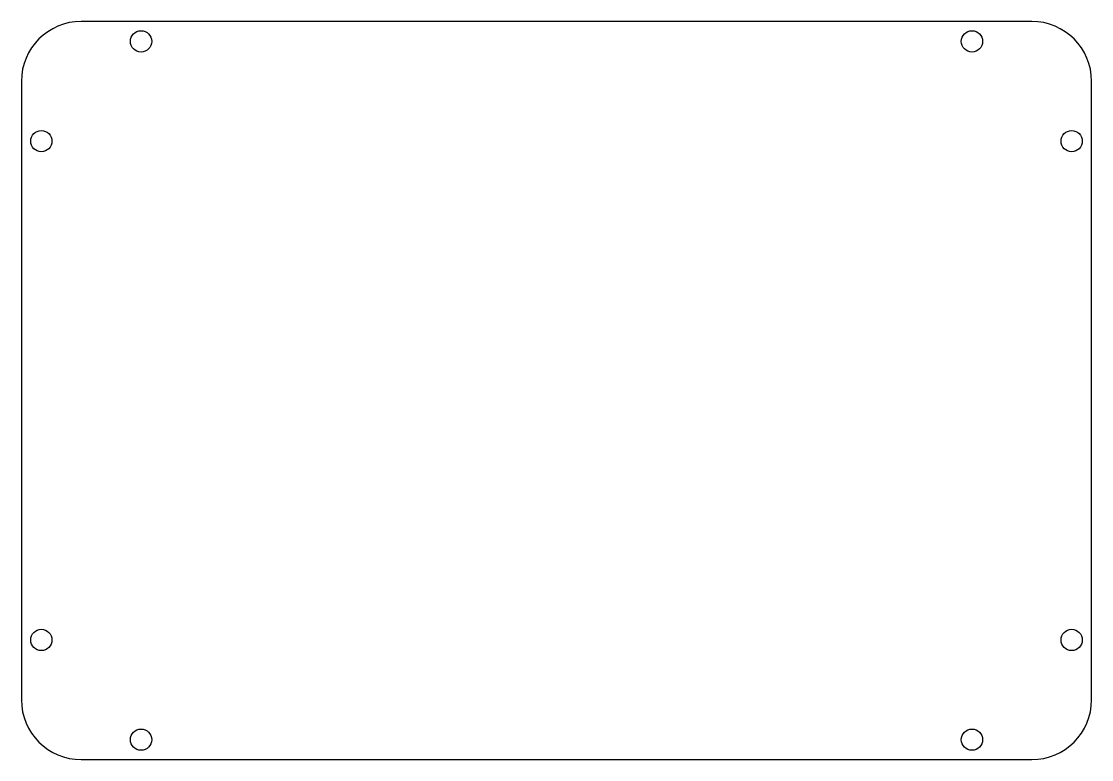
# Model space of a CAD drawing. Header units: millimetres. Extents: x 3 to 164, y 3 to 114.
import ezdxf

# ---------------------------------------------------------------- set-up
doc = ezdxf.new("R2010")
doc.units = ezdxf.units.MM
doc.header["$LTSCALE"] = 25.4
doc.layers.add('PERIMETER', color=7, linetype='Continuous')

msp = doc.modelspace()

# ---------------------------------------------------------------- linework, layer by layer
at = {"linetype": 'Continuous'}
for centre in [(21.11, 110.5), (146.11, 110.5), (6.11, 95.5), (161.11, 95.5), (6.11, 20.5), (161.11, 20.5), (21.11, 5.5), (146.11, 5.5)]:
    msp.add_circle(centre, 1.6, dxfattribs=at)
at = {"layer": 'PERIMETER'}
for p, q in [((155.11, 113.5), (12.11, 113.5)), ((3.11, 104.5), (3.11, 11.5)), ((164.11, 11.5), (164.11, 104.5)), ((12.11, 2.5), (155.11, 2.5))]:
    msp.add_line(p, q, dxfattribs=at)
for centre, start, end in [((12.11, 104.5), 90, 180), ((155.11, 104.5), 360, 90), ((12.11, 11.5), 180, 270), ((155.11, 11.5), 270, 0)]:
    msp.add_arc(centre, 9, start, end, dxfattribs=at)

doc.saveas('drawing.dxf')
